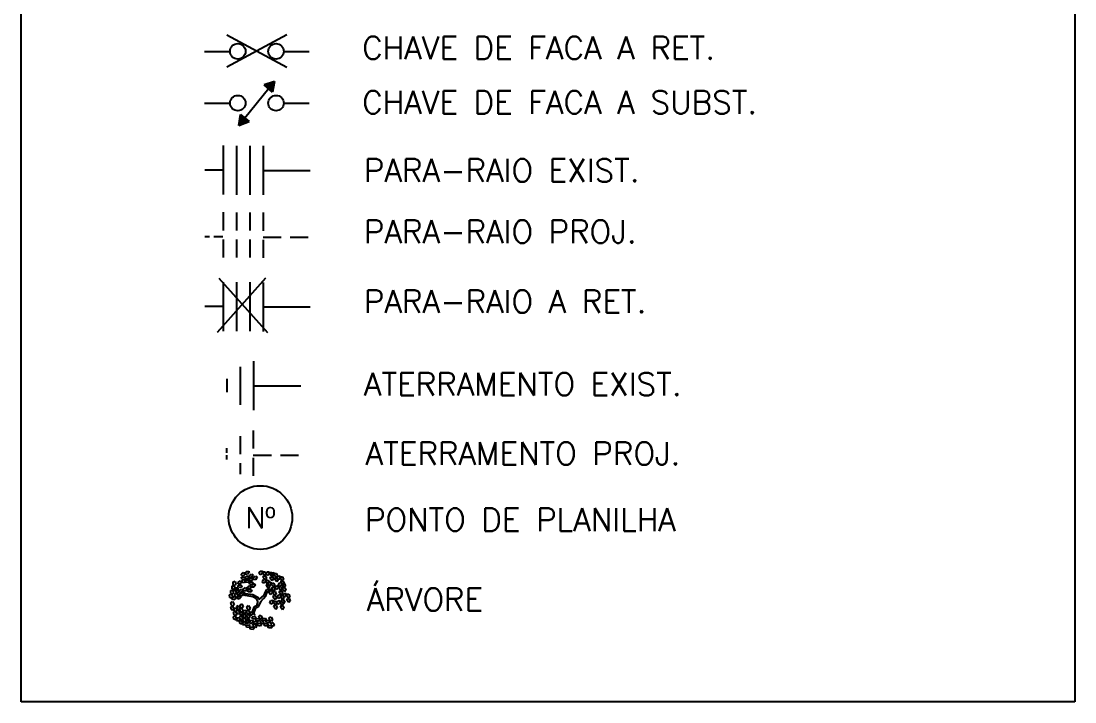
# Model space of a CAD drawing. Header units: millimetres. Extents: x 914 to 1954, y 1483 to 3495.
# Drawn here: x 1668.6 to 1762.1, y 1482.9 to 1543.3 of the extents above; entities that cross this region are included whole.
import ezdxf
from ezdxf.enums import TextEntityAlignment as Align

# ---------------------------------------------------------------- set-up
doc = ezdxf.new("R2010")
doc.units = ezdxf.units.MM
doc.linetypes.add('_DTPRUB1', pattern=[1.2000000000000002, 0.8, -0.4])
for name, color, linetype in [('ARVORE', 1, 'Continuous'), ('aterramento_exist', 2, 'Continuous'), ('aterramento_proj', 2, 'Continuous'), ('chave_faca_aerea_existente', 3, 'Continuous'), ('chave_faca_retirar', 3, 'Continuous'), ('medidor_encaps_substituir', 3, 'Continuous'), ('para_raio_exist', 2, 'Continuous'), ('para_raio_proj', 2, 'Continuous'), ('para_raio_ret', 2, 'Continuous'), ('ponto_de_planilha', 1, 'Continuous'), ('rede_mt_subt._existente', 2, 'Continuous'), ('TEXTOS_VARIAVEIS', 2, 'Continuous')]:
    doc.layers.add(name, color=color, linetype=linetype)
doc.styles.add('ROMANS', font='romans.shx', dxfattribs={"height": 0.45})

# ---------------------------------------------------------------- blocks, each defined once
blk = doc.blocks.new('aterraa')
at = {"layer": 'aterramento_proj', "linetype": '_DTPRUB1', "ltscale": 2}
for p, q in [((-115.4996722575479, 76.09580842050171), (-115.4996722575479, 71.75679825459109)), ((-116.6801930679657, 75.61551746279656), (-116.6801930679657, 72.22622599390957)), ((-115.4996722575479, 73.92630333754643), (-111.2867633635505, 73.92630333754643))]:
    blk.add_line(p, q, dxfattribs=at)
at = {"layer": 'aterramento_proj', "linetype": '_DTPRUB1', "ltscale": 0.5}
blk.add_line((-117.8647213011509, 74.52970945305788), (-117.8647213011509, 73.34991447345783), dxfattribs=at)

msp = doc.modelspace()

# ---------------------------------------------------------------- hatches: boundary and pattern name
at = {"layer": 'medidor_encaps_substituir'}
for points in [[(1690.162808173771, 1537.642027797566), (1690.884672031781, 1536.996834655211), (1691.082493754403, 1537.944583665499)], [(1688.814385717624, 1534.396852337219), (1688.06353145323, 1535.008063834234), (1687.909633901927, 1534.052199218221)]]:
    msp.add_hatch(color=256, dxfattribs=at).paths.add_polyline_path(points)

# ---------------------------------------------------------------- linework, layer by layer
at = {"layer": 'ARVORE'}
for p, q in [((1688.507471367493, 1494.398717803459), (1688.689568034372, 1494.547898049763)), ((1688.851568299411, 1494.468963951721), (1688.68818228785, 1494.241735058095)), ((1688.689568034372, 1494.547898049763), (1688.851568299411, 1494.468963951721)), ((1689.722414393126, 1494.332547621494), (1689.812656254198, 1494.549965073588)), ((1689.812656254198, 1494.549965073588), (1689.992736076128, 1494.556742642812)), ((1689.992736076128, 1494.556742642812), (1689.955795692522, 1494.27931992037)), ((1690.035154741968, 1494.338763549228), (1690.097533127744, 1494.490075517016)), ((1690.097533127744, 1494.490075517016), (1690.233306298693, 1494.473061649171)), ((1690.233306298693, 1494.473061649171), (1690.330678646074, 1494.258742802755)), ((1690.33622171863, 1494.262851410944), (1690.426463579702, 1494.480268863039)), ((1690.426463579702, 1494.480268863039), (1690.606543401631, 1494.487046432262)), ((1690.606543401631, 1494.487046432262), (1690.569603018025, 1494.209623709821)), ((1687.409007222592, 1493.58067602097), (1687.569846251396, 1493.661950152872)), ((1687.417679117427, 1493.345434145001), (1687.409007222592, 1493.58067602097)), ((1687.569846251396, 1493.661950152872), (1687.651990554343, 1493.39440525501)), ((1687.840361148112, 1493.534288433686), (1688.022457814991, 1493.68346867999)), ((1687.858811381938, 1493.398702982721), (1687.840361148112, 1493.534288433686)), ((1688.18445808003, 1493.604534581948), (1688.021072068468, 1493.377305688322)), ((1688.022457814991, 1493.68346867999), (1688.18445808003, 1493.604534581948)), ((1688.134809912274, 1494.007958045342), (1688.412408355621, 1494.043553875591)), ((1688.187638980388, 1493.835668268299), (1688.134809912274, 1494.007958045342)), ((1688.153855645832, 1494.261953715981), (1688.335952312711, 1494.411133962285)), ((1688.172305879659, 1494.126368265015), (1688.153855645832, 1494.261953715981)), ((1688.334566566188, 1494.104970970617), (1688.172305879659, 1494.126368265015)), ((1688.420945595104, 1493.804331939693), (1688.187638980388, 1493.835668268299)), ((1688.193976869774, 1493.671052521164), (1688.376073536652, 1493.820232767468)), ((1688.212427103567, 1493.535467070199), (1688.193976869774, 1493.671052521164)), ((1688.374687790129, 1493.514069775801), (1688.212427103567, 1493.535467070199)), ((1688.497952577749, 1494.332199864243), (1688.334566566188, 1494.104970970617)), ((1688.335952312711, 1494.411133962285), (1688.497952577749, 1494.332199864243)), ((1688.538073801691, 1493.741298669426), (1688.374687790129, 1493.514069775801)), ((1688.376073536652, 1493.820232767468), (1688.538073801691, 1493.741298669426)), ((1688.412408355621, 1494.043553875591), (1688.507478033329, 1493.910331764122)), ((1688.507478033329, 1493.910331764122), (1688.420945595104, 1493.804331939693)), ((1688.474381191857, 1493.727945075947), (1688.751979635203, 1493.763540906197)), ((1688.527210259971, 1493.555655298904), (1688.474381191857, 1493.727945075947)), ((1688.493426925414, 1493.981940746586), (1688.675523592293, 1494.13112099289)), ((1688.511877159241, 1493.846355295621), (1688.493426925414, 1493.981940746586)), ((1688.525921601287, 1494.263132352494), (1688.507471367493, 1494.398717803459)), ((1688.674137845771, 1493.824958001223), (1688.511877159241, 1493.846355295621)), ((1688.68818228785, 1494.241735058095), (1688.525921601287, 1494.263132352494)), ((1688.760516874686, 1493.524318970299), (1688.527210259971, 1493.555655298904)), ((1688.837523857332, 1494.052186894848), (1688.674137845771, 1493.824958001223)), ((1688.675523592293, 1494.13112099289), (1688.837523857332, 1494.052186894848)), ((1688.751979635203, 1493.763540906197), (1688.847049312912, 1493.630318794727)), ((1688.847049312912, 1493.630318794727), (1688.760516874686, 1493.524318970299)), ((1688.826847583257, 1493.546182271293), (1689.104446026603, 1493.581778101543)), ((1688.879676651369, 1493.37389249425), (1688.826847583257, 1493.546182271293)), ((1688.845893316814, 1493.800177941932), (1689.027989983693, 1493.949358188236)), ((1688.864343550641, 1493.664592490967), (1688.845893316814, 1493.800177941932)), ((1688.847042647076, 1494.118704834064), (1689.029139313955, 1494.267885080369)), ((1688.865492880869, 1493.983119383099), (1688.847042647076, 1494.118704834064)), ((1689.02660423717, 1493.643195196569), (1688.864343550641, 1493.664592490967)), ((1689.027753567432, 1493.961722088701), (1688.865492880869, 1493.983119383099)), ((1689.189990248732, 1493.870424090194), (1689.02660423717, 1493.643195196569)), ((1689.191139578994, 1494.188950982327), (1689.027753567432, 1493.961722088701)), ((1689.027989983693, 1493.949358188236), (1689.189990248732, 1493.870424090194)), ((1689.029139313955, 1494.267885080369), (1689.191139578994, 1494.188950982327)), ((1689.104446026603, 1493.581778101543), (1689.199515704311, 1493.448555990073)), ((1689.199509038476, 1493.93694202941), (1689.381605705354, 1494.086122275715)), ((1689.217959272269, 1493.801356578445), (1689.199509038476, 1493.93694202941)), ((1689.380219958832, 1493.779959284047), (1689.217959272269, 1493.801356578445)), ((1689.543605970393, 1494.007188177673), (1689.380219958832, 1493.779959284047)), ((1689.381605705354, 1494.086122275715), (1689.543605970393, 1494.007188177673)), ((1689.802615874762, 1494.221680367613), (1689.722414393126, 1494.332547621494)), ((1689.955795692522, 1494.27931992037), (1689.802615874762, 1494.221680367613)), ((1689.996650439155, 1493.591065909835), (1690.086892300228, 1493.80848336193)), ((1690.076851920792, 1493.480198655955), (1689.996650439155, 1493.591065909835)), ((1690.212762846212, 1494.122469027397), (1690.035154741968, 1494.338763549228)), ((1690.076448864027, 1493.961877240502), (1690.138827249803, 1494.113189208273)), ((1690.254056968272, 1493.745582718654), (1690.076448864027, 1493.961877240502)), ((1690.230031738551, 1493.537838208712), (1690.076851920792, 1493.480198655955)), ((1690.086892300228, 1493.80848336193), (1690.266972122157, 1493.815260931154)), ((1690.138827249803, 1494.113189208273), (1690.274600420752, 1494.096175340444)), ((1690.330678646074, 1494.258742802755), (1690.212762846212, 1494.122469027397)), ((1690.266972122157, 1493.815260931154), (1690.230031738551, 1493.537838208712)), ((1690.371972768134, 1493.881856494028), (1690.254056968272, 1493.745582718654)), ((1690.274600420752, 1494.096175340444), (1690.371972768134, 1493.881856494028)), ((1690.309390787998, 1493.59728183757), (1690.371769173773, 1493.748593805358)), ((1690.486998892242, 1493.380987315739), (1690.309390787998, 1493.59728183757)), ((1690.416423200266, 1494.151984157063), (1690.33622171863, 1494.262851410944)), ((1690.371769173773, 1493.748593805358), (1690.507542344722, 1493.731579937512)), ((1690.569603018025, 1494.209623709821), (1690.416423200266, 1494.151984157063)), ((1690.479787297553, 1493.339299862792), (1690.570029158625, 1493.556717314887)), ((1690.604914692104, 1493.517261091097), (1690.486998892242, 1493.380987315739)), ((1690.507542344722, 1493.731579937512), (1690.604914692104, 1493.517261091097)), ((1690.570029158625, 1493.556717314887), (1690.750108980554, 1493.563494884111)), ((1690.648962067472, 1494.269067338678), (1690.711340453248, 1494.420379306466)), ((1690.826570171716, 1494.052772816847), (1690.648962067472, 1494.269067338678)), ((1690.69025618953, 1493.892181029952), (1690.752634575307, 1494.043492997723)), ((1690.867864293775, 1493.675886508104), (1690.69025618953, 1493.892181029952)), ((1690.711340453248, 1494.420379306466), (1690.847113624196, 1494.403365438621)), ((1690.750108980554, 1493.563494884111), (1690.713168596948, 1493.286072161669)), ((1690.740841673645, 1494.178724707406), (1690.831083534718, 1494.3961421595)), ((1690.821043155282, 1494.067857453525), (1690.740841673645, 1494.178724707406)), ((1690.752634575307, 1494.043492997723), (1690.888407746255, 1494.026479129894)), ((1690.792527646395, 1493.345515790527), (1690.854906032171, 1493.496827758315)), ((1690.974222973041, 1494.125497006283), (1690.821043155282, 1494.067857453525)), ((1690.944485971577, 1494.189046592205), (1690.826570171716, 1494.052772816847)), ((1690.831083534718, 1494.3961421595), (1691.011163356647, 1494.402919728725)), ((1690.847113624196, 1494.403365438621), (1690.944485971577, 1494.189046592205)), ((1690.854906032171, 1493.496827758315), (1690.990679203119, 1493.479813890469)), ((1690.985780093637, 1493.812160283478), (1690.867864293775, 1493.675886508104)), ((1690.888407746255, 1494.026479129894), (1690.985780093637, 1493.812160283478)), ((1691.011163356647, 1494.402919728725), (1690.974222973041, 1494.125497006283)), ((1691.053582022487, 1494.184940635141), (1691.115960408263, 1494.336252602928)), ((1691.231190126731, 1493.968646113309), (1691.053582022487, 1494.184940635141)), ((1691.094876144546, 1493.808054326414), (1691.157254530322, 1493.959366294185)), ((1691.27248424879, 1493.591759804566), (1691.094876144546, 1493.808054326414)), ((1691.115960408263, 1494.336252602928), (1691.251733579212, 1494.319238735083)), ((1691.157254530322, 1493.959366294185), (1691.293027701271, 1493.942352426356)), ((1691.349105926594, 1494.104919888667), (1691.231190126731, 1493.968646113309)), ((1691.251733579212, 1494.319238735083), (1691.349105926594, 1494.104919888667)), ((1691.390400048653, 1493.728033579941), (1691.27248424879, 1493.591759804566)), ((1691.276418653779, 1493.884895308594), (1691.366660514851, 1494.102312760688)), ((1691.356620135415, 1493.774028054713), (1691.276418653779, 1493.884895308594)), ((1691.293027701271, 1493.942352426356), (1691.390400048653, 1493.728033579941)), ((1691.509799953174, 1493.83166760747), (1691.356620135415, 1493.774028054713)), ((1691.366660514851, 1494.102312760688), (1691.54674033678, 1494.109090329912)), ((1691.433165902639, 1493.297236511023), (1691.523407763711, 1493.514653963118)), ((1691.54674033678, 1494.109090329912), (1691.509799953174, 1493.83166760747)), ((1691.523407763711, 1493.514653963118), (1691.70348758564, 1493.521431532342)), ((1691.589159002621, 1493.891111236328), (1691.651537388396, 1494.042423204116)), ((1691.766767106864, 1493.674816714497), (1691.589159002621, 1493.891111236328)), ((1691.63045312468, 1493.514224927602), (1691.692831510456, 1493.665536895373)), ((1691.808061228924, 1493.297930405754), (1691.63045312468, 1493.514224927602)), ((1691.651537388396, 1494.042423204116), (1691.787310559345, 1494.025409336271)), ((1691.70348758564, 1493.521431532342), (1691.666547202034, 1493.2440088099)), ((1691.692831510456, 1493.665536895373), (1691.828604681404, 1493.648523027544)), ((1691.884682906727, 1493.811090489855), (1691.766767106864, 1493.674816714497)), ((1691.787310559345, 1494.025409336271), (1691.884682906727, 1493.811090489855)), ((1691.828604681404, 1493.648523027544), (1691.925977028786, 1493.434204181128)), ((1687.200106410116, 1492.810947386961), (1687.36094543892, 1492.892221518863)), ((1687.208778304952, 1492.575705510992), (1687.200106410116, 1492.810947386961)), ((1687.327914247248, 1492.508396871923), (1687.208778304952, 1492.575705510992)), ((1687.304056545044, 1493.216349451116), (1687.464895573881, 1493.297623583001)), ((1687.312728439913, 1492.981107575147), (1687.304056545044, 1493.216349451116)), ((1687.431864382209, 1492.913798936062), (1687.312728439913, 1492.981107575147)), ((1687.443089741867, 1492.624676621001), (1687.327914247248, 1492.508396871923)), ((1687.36094543892, 1492.892221518863), (1687.443089741867, 1492.624676621001)), ((1687.536815059724, 1493.278125505933), (1687.417679117427, 1493.345434145001)), ((1687.547039876795, 1493.030078685156), (1687.431864382209, 1492.913798936062)), ((1687.464895573881, 1493.297623583001), (1687.547039876795, 1493.030078685156)), ((1687.503486122549, 1492.812323549874), (1687.643029758102, 1493.054925142304)), ((1687.672644875517, 1492.750194699817), (1687.503486122549, 1492.812323549874)), ((1687.651990554343, 1493.39440525501), (1687.536815059724, 1493.278125505933)), ((1687.565110921137, 1492.516624059441), (1687.725949949973, 1492.597898191327)), ((1687.643029758102, 1493.054925142304), (1687.806622981441, 1493.050063878841)), ((1687.670061598684, 1492.880950629296), (1687.830900627489, 1492.962224761198)), ((1687.67873349352, 1492.645708753327), (1687.670061598684, 1492.880950629296)), ((1687.838704130434, 1492.917042731933), (1687.672644875517, 1492.750194699817)), ((1687.797869435817, 1492.578400114258), (1687.67873349352, 1492.645708753327)), ((1687.725949949973, 1492.597898191327), (1687.808094252888, 1492.330353293481)), ((1687.913044930436, 1492.694679863336), (1687.797869435817, 1492.578400114258)), ((1687.806622981441, 1493.050063878841), (1687.838704130434, 1492.917042731933)), ((1687.821315414555, 1493.280292763047), (1688.0989138579, 1493.315888593296)), ((1687.874144482668, 1493.108002986004), (1687.821315414555, 1493.280292763047)), ((1687.830900627489, 1492.962224761198), (1687.913044930436, 1492.694679863336)), ((1688.021072068468, 1493.377305688322), (1687.858811381938, 1493.398702982721)), ((1688.107451097384, 1493.076666657398), (1687.874144482668, 1493.108002986004)), ((1687.938804211724, 1492.538811051389), (1688.21640265507, 1492.574406881638)), ((1687.957849945282, 1492.792806722028), (1688.13994661216, 1492.941986968332)), ((1687.976300179108, 1492.657221271062), (1687.957849945282, 1492.792806722028)), ((1688.138560865637, 1492.635823976664), (1687.976300179108, 1492.657221271062)), ((1688.0989138579, 1493.315888593296), (1688.193983535609, 1493.182666481827)), ((1688.193983535609, 1493.182666481827), (1688.107451097384, 1493.076666657398)), ((1688.301946877199, 1492.86305287029), (1688.138560865637, 1492.635823976664)), ((1688.13994661216, 1492.941986968332), (1688.301946877199, 1492.86305287029)), ((1688.21640265507, 1492.574406881638), (1688.311472332779, 1492.441184770168)), ((1688.311465666943, 1492.929570809506), (1688.493562333822, 1493.07875105581)), ((1688.329915900737, 1492.793985358541), (1688.311465666943, 1492.929570809506)), ((1688.492176587299, 1492.772588064142), (1688.329915900737, 1492.793985358541)), ((1688.65556259886, 1492.999816957768), (1688.492176587299, 1492.772588064142)), ((1688.493562333822, 1493.07875105581), (1688.65556259886, 1492.999816957768)), ((1688.683282004333, 1492.874396770185), (1688.960880447679, 1492.909992600434)), ((1688.736111072446, 1492.702106993142), (1688.683282004333, 1492.874396770185)), ((1688.702327737891, 1493.128392440824), (1688.884424404769, 1493.277572687128)), ((1688.720777971717, 1492.992806989858), (1688.702327737891, 1493.128392440824)), ((1688.883038658247, 1492.97140969546), (1688.720777971717, 1492.992806989858)), ((1688.969417687163, 1492.670770664536), (1688.736111072446, 1492.702106993142)), ((1689.112983266087, 1493.342556165645), (1688.879676651369, 1493.37389249425)), ((1689.046424669809, 1493.198638589086), (1688.883038658247, 1492.97140969546)), ((1688.884424404769, 1493.277572687128), (1689.046424669809, 1493.198638589086)), ((1688.960880447679, 1492.909992600434), (1689.055950125388, 1492.776770488965)), ((1689.055950125388, 1492.776770488965), (1688.969417687163, 1492.670770664536)), ((1689.055943459553, 1493.265156528302), (1689.238040126431, 1493.414336774606)), ((1689.074393693346, 1493.129571077336), (1689.055943459553, 1493.265156528302)), ((1689.236654379908, 1493.108173782938), (1689.074393693346, 1493.129571077336)), ((1689.199515704311, 1493.448555990073), (1689.112983266087, 1493.342556165645)), ((1689.40004039147, 1493.335402676564), (1689.236654379908, 1493.108173782938)), ((1689.238040126431, 1493.414336774606), (1689.40004039147, 1493.335402676564)), ((1690.350684910056, 1493.220395528843), (1690.413063295832, 1493.371707496615)), ((1690.528293014301, 1493.004101006996), (1690.350684910056, 1493.220395528843)), ((1690.413063295832, 1493.371707496615), (1690.548836466781, 1493.354693628785)), ((1690.559988779189, 1493.228432608911), (1690.479787297553, 1493.339299862792)), ((1690.646208814163, 1493.14037478237), (1690.528293014301, 1493.004101006996)), ((1690.548836466781, 1493.354693628785), (1690.646208814163, 1493.14037478237)), ((1690.713168596948, 1493.286072161669), (1690.559988779189, 1493.228432608911)), ((1690.610457764659, 1492.583694689931), (1690.700699625731, 1492.801112142026)), ((1690.690659246295, 1492.47282743605), (1690.610457764659, 1492.583694689931)), ((1690.700699625731, 1492.801112142026), (1690.880779447661, 1492.80788971125)), ((1690.970135750639, 1493.129221268696), (1690.792527646395, 1493.345515790527)), ((1690.833821768453, 1492.9686294818), (1690.89620015423, 1493.119941449571)), ((1691.011429872698, 1492.752334959952), (1690.833821768453, 1492.9686294818)), ((1690.880779447661, 1492.80788971125), (1690.843839064054, 1492.530466988808)), ((1690.89620015423, 1493.119941449571), (1691.031973325178, 1493.102927581742)), ((1690.923198113501, 1492.589910617666), (1690.985576499277, 1492.741222585453)), ((1691.100806217745, 1492.373616095835), (1690.923198113501, 1492.589910617666)), ((1691.088051550501, 1493.265495044053), (1690.970135750639, 1493.129221268696)), ((1690.985576499277, 1492.741222585453), (1691.121349670226, 1492.724208717608)), ((1690.990679203119, 1493.479813890469), (1691.088051550501, 1493.265495044053)), ((1691.12934567256, 1492.888608735327), (1691.011429872698, 1492.752334959952)), ((1691.031973325178, 1493.102927581742), (1691.12934567256, 1492.888608735327)), ((1691.121349670226, 1492.724208717608), (1691.218722017607, 1492.509889871192)), ((1691.145748186781, 1493.017530573414), (1691.235990047853, 1493.234948025508)), ((1691.225949668417, 1492.906663319533), (1691.145748186781, 1493.017530573414)), ((1691.379129486176, 1492.96430287229), (1691.225949668417, 1492.906663319533)), ((1691.235990047853, 1493.234948025508), (1691.416069869783, 1493.241725594732)), ((1691.416069869783, 1493.241725594732), (1691.379129486176, 1492.96430287229)), ((1691.513367384275, 1493.186369257142), (1691.433165902639, 1493.297236511023)), ((1691.458488535623, 1493.023746501148), (1691.520866921398, 1493.175058468936)), ((1691.636096639867, 1492.807451979317), (1691.458488535623, 1493.023746501148)), ((1691.499782657682, 1492.646860192422), (1691.562161043458, 1492.798172160193)), ((1691.677390761926, 1492.430565670574), (1691.499782657682, 1492.646860192422)), ((1691.666547202034, 1493.2440088099), (1691.513367384275, 1493.186369257142)), ((1691.520866921398, 1493.175058468936), (1691.656640092348, 1493.15804460109)), ((1691.562161043458, 1492.798172160193), (1691.697934214406, 1492.781158292364)), ((1691.754012439729, 1492.943725754675), (1691.636096639867, 1492.807451979317)), ((1691.656640092348, 1493.15804460109), (1691.754012439729, 1492.943725754675)), ((1691.795306561788, 1492.566839445948), (1691.677390761926, 1492.430565670574)), ((1691.697934214406, 1492.781158292364), (1691.795306561788, 1492.566839445948)), ((1691.745906251481, 1493.303452438758), (1691.808284637256, 1493.454764406546)), ((1691.923514355725, 1493.087157916927), (1691.745906251481, 1493.303452438758)), ((1691.78720037354, 1492.926566130031), (1691.849578759316, 1493.077878097802)), ((1691.964808477784, 1492.710271608184), (1691.78720037354, 1492.926566130031)), ((1691.925977028786, 1493.434204181128), (1691.808061228924, 1493.297930405754)), ((1691.808284637256, 1493.454764406546), (1691.944057808205, 1493.4377505387)), ((1691.824890745837, 1492.345745072305), (1691.91513260691, 1492.5631625244)), ((1691.849578759316, 1493.077878097802), (1691.985351930264, 1493.060864229973)), ((1691.91513260691, 1492.5631625244), (1692.095212428839, 1492.569940093624)), ((1692.041430155587, 1493.223431692284), (1691.923514355725, 1493.087157916927)), ((1691.944057808205, 1493.4377505387), (1692.041430155587, 1493.223431692284)), ((1692.082724277646, 1492.846545383557), (1691.964808477784, 1492.710271608184)), ((1691.985351930264, 1493.060864229973), (1692.082724277646, 1492.846545383557)), ((1692.095212428839, 1492.569940093624), (1692.058272045233, 1492.292517371182)), ((1687.095155732568, 1492.446620817106), (1687.255994761405, 1492.527894948992)), ((1687.103827627437, 1492.211378941137), (1687.095155732568, 1492.446620817106)), ((1687.222963569733, 1492.144070302052), (1687.103827627437, 1492.211378941137)), ((1687.212956558705, 1491.725724167486), (1687.352992115913, 1491.839146918379)), ((1687.27113665544, 1491.497625464487), (1687.212956558705, 1491.725724167486)), ((1687.338139064319, 1492.260350051146), (1687.222963569733, 1492.144070302052)), ((1687.255994761405, 1492.527894948992), (1687.338139064319, 1492.260350051146)), ((1687.294585310073, 1492.042594915864), (1687.434128945626, 1492.285196508294)), ((1687.46374406304, 1491.980466065808), (1687.294585310073, 1492.042594915864)), ((1687.352992115913, 1491.839146918379), (1687.48981115113, 1491.594998376563)), ((1687.434128945626, 1492.285196508294), (1687.597722168964, 1492.280335244831)), ((1687.629803317957, 1492.147314097924), (1687.46374406304, 1491.980466065808)), ((1687.573782816006, 1492.281382183472), (1687.565110921137, 1492.516624059441)), ((1687.692918758301, 1492.214073544387), (1687.573782816006, 1492.281382183472)), ((1687.597722168964, 1492.280335244831), (1687.629803317957, 1492.147314097924)), ((1687.808094252888, 1492.330353293481), (1687.692918758301, 1492.214073544387)), ((1687.764540498642, 1492.112598158199), (1687.904084134194, 1492.355199750629)), ((1687.933699251609, 1492.050469308143), (1687.764540498642, 1492.112598158199)), ((1687.904084134194, 1492.355199750629), (1688.067677357533, 1492.350338487166)), ((1688.099758506526, 1492.217317340259), (1687.933699251609, 1492.050469308143)), ((1687.991633279837, 1492.366521274346), (1687.938804211724, 1492.538811051389)), ((1688.224939894554, 1492.33518494574), (1687.991633279837, 1492.366521274346)), ((1688.022483026856, 1491.516021472212), (1688.162518584065, 1491.629444223104)), ((1688.067677357533, 1492.350338487166), (1688.099758506526, 1492.217317340259)), ((1688.162518584065, 1491.629444223104), (1688.299337619281, 1491.385295681289)), ((1688.311472332779, 1492.441184770168), (1688.224939894554, 1492.33518494574)), ((1690.662611328275, 1491.730146384168), (1690.752853189348, 1491.947563836263)), ((1690.742812809911, 1491.619279130288), (1690.662611328275, 1491.730146384168)), ((1690.843839064054, 1492.530466988808), (1690.690659246295, 1492.47282743605)), ((1690.895992627671, 1491.676918683045), (1690.742812809911, 1491.619279130288)), ((1690.752853189348, 1491.947563836263), (1690.932933011277, 1491.954341405487)), ((1690.932933011277, 1491.954341405487), (1690.895992627671, 1491.676918683045)), ((1690.96449223556, 1492.213024308939), (1691.026870621336, 1492.36433627671)), ((1691.142100339805, 1491.996729787091), (1690.96449223556, 1492.213024308939)), ((1690.975351677117, 1491.736362311903), (1691.037730062893, 1491.887674279691)), ((1691.152959781361, 1491.520067790072), (1690.975351677117, 1491.736362311903)), ((1691.026870621336, 1492.36433627671), (1691.162643792284, 1492.347322408881)), ((1691.037730062893, 1491.887674279691), (1691.173503233842, 1491.870660411846)), ((1691.218722017607, 1492.509889871192), (1691.100806217745, 1492.373616095835)), ((1691.260016139667, 1492.133003562465), (1691.142100339805, 1491.996729787091)), ((1691.270875581223, 1491.65634156543), (1691.152959781361, 1491.520067790072)), ((1691.162643792284, 1492.347322408881), (1691.260016139667, 1492.133003562465)), ((1691.173503233842, 1491.870660411846), (1691.270875581223, 1491.65634156543)), ((1691.263236983842, 1491.702206493548), (1691.353478844915, 1491.919623945643)), ((1691.343438465478, 1491.591339239667), (1691.263236983842, 1491.702206493548)), ((1691.328572217395, 1492.233985509986), (1691.418814078467, 1492.451402962081)), ((1691.408773699031, 1492.123118256105), (1691.328572217395, 1492.233985509986)), ((1691.496618283237, 1491.648978792425), (1691.343438465478, 1491.591339239667)), ((1691.353478844915, 1491.919623945643), (1691.533558666843, 1491.926401514867)), ((1691.56195351679, 1492.180757808863), (1691.408773699031, 1492.123118256105)), ((1691.418814078467, 1492.451402962081), (1691.598893900396, 1492.458180531305)), ((1691.533558666843, 1491.926401514867), (1691.496618283237, 1491.648978792425)), ((1691.598893900396, 1492.458180531305), (1691.56195351679, 1492.180757808863)), ((1691.575977332684, 1491.708422421283), (1691.63835571846, 1491.859734389071)), ((1691.753585436928, 1491.492127899452), (1691.575977332684, 1491.708422421283)), ((1691.63835571846, 1491.859734389071), (1691.774128889408, 1491.842720521225)), ((1691.641312566237, 1492.240201437721), (1691.703690952012, 1492.391513405509)), ((1691.818920670481, 1492.02390691589), (1691.641312566237, 1492.240201437721)), ((1691.682606688296, 1491.863315128995), (1691.744985074072, 1492.014627096765)), ((1691.86021479254, 1491.647020607146), (1691.682606688296, 1491.863315128995)), ((1691.703690952012, 1492.391513405509), (1691.839464122961, 1492.374499537663)), ((1691.744985074072, 1492.014627096765), (1691.88075824502, 1491.997613228937)), ((1691.87150123679, 1491.62840167481), (1691.753585436928, 1491.492127899452)), ((1691.774128889408, 1491.842720521225), (1691.87150123679, 1491.62840167481)), ((1691.936836470343, 1492.160180691248), (1691.818920670481, 1492.02390691589)), ((1691.905092227473, 1492.234877818424), (1691.824890745837, 1492.345745072305)), ((1691.839464122961, 1492.374499537663), (1691.936836470343, 1492.160180691248)), ((1691.978130592402, 1491.783294382521), (1691.86021479254, 1491.647020607146)), ((1691.88075824502, 1491.997613228937), (1691.978130592402, 1491.783294382521)), ((1692.058272045233, 1492.292517371182), (1691.905092227473, 1492.234877818424)), ((1692.13763109468, 1492.35196100004), (1692.200009480455, 1492.503272967828)), ((1692.315239198924, 1492.135666478209), (1692.13763109468, 1492.35196100004)), ((1692.178925216738, 1491.975074691313), (1692.241303602514, 1492.126386659085)), ((1692.356533320982, 1491.758780169466), (1692.178925216738, 1491.975074691313)), ((1692.200009480455, 1492.503272967828), (1692.335782651403, 1492.486259099982)), ((1692.241303602514, 1492.126386659085), (1692.377076773463, 1492.109372791255)), ((1692.433154998786, 1492.271940253566), (1692.315239198924, 1492.135666478209)), ((1692.335782651403, 1492.486259099982), (1692.433154998786, 1492.271940253566)), ((1692.474449120845, 1491.89505394484), (1692.356533320982, 1491.758780169466)), ((1692.377076773463, 1492.109372791255), (1692.474449120845, 1491.89505394484)), ((1687.18735341815, 1491.347447848623), (1687.327388975358, 1491.460870599516)), ((1687.245533514852, 1491.119349145607), (1687.18735341815, 1491.347447848623)), ((1687.376201368529, 1491.078732182847), (1687.245533514852, 1491.119349145607)), ((1687.401804509085, 1491.45700850171), (1687.27113665544, 1491.497625464487)), ((1687.327388975358, 1491.460870599516), (1687.464208010574, 1491.216722057683)), ((1687.464208010574, 1491.216722057683), (1687.376201368529, 1491.078732182847)), ((1687.48981115113, 1491.594998376563), (1687.401804509085, 1491.45700850171)), ((1687.447934153043, 1490.872175861669), (1687.587969710252, 1490.985598612562)), ((1687.506114249779, 1490.644077158671), (1687.447934153043, 1490.872175861669)), ((1687.467646768676, 1490.994680612483), (1687.552781013609, 1491.261289162992)), ((1687.646113669867, 1490.969695759384), (1687.467646768676, 1490.994680612483)), ((1687.552781013609, 1491.261289162992), (1687.713708032883, 1491.29110307026)), ((1687.587969710252, 1490.985598612562), (1687.724788745468, 1490.741450070746)), ((1687.724788745468, 1490.741450070746), (1687.636782103423, 1490.603460195894)), ((1687.773170790145, 1491.167863441305), (1687.646113669867, 1490.969695759384)), ((1687.696567058518, 1491.011862129827), (1687.836602615726, 1491.12528488072)), ((1687.75474715522, 1490.783763426812), (1687.696567058518, 1491.011862129827)), ((1687.713708032883, 1491.29110307026), (1687.773170790145, 1491.167863441305)), ((1687.722170199073, 1491.39013844869), (1687.862205756281, 1491.503561199583)), ((1687.780350295808, 1491.162039745691), (1687.722170199073, 1491.39013844869)), ((1687.885415008897, 1490.743146464051), (1687.75474715522, 1490.783763426812)), ((1687.911018149453, 1491.121422782914), (1687.780350295808, 1491.162039745691)), ((1687.836602615726, 1491.12528488072), (1687.973421650942, 1490.881136338887)), ((1687.862205756281, 1491.503561199583), (1687.999024791498, 1491.259412657767)), ((1687.973421650942, 1490.881136338887), (1687.885415008897, 1490.743146464051)), ((1687.999024791498, 1491.259412657767), (1687.911018149453, 1491.121422782914)), ((1687.976860409044, 1490.659094893687), (1688.061994653977, 1490.925703444196)), ((1687.9968798863, 1491.137745153349), (1688.136915443509, 1491.251167904241)), ((1688.055059983003, 1490.909646450333), (1687.9968798863, 1491.137745153349)), ((1688.080663123591, 1491.287922769213), (1688.022483026856, 1491.516021472212)), ((1688.185727836681, 1490.869029487573), (1688.055059983003, 1490.909646450333)), ((1688.061994653977, 1490.925703444196), (1688.222921673251, 1490.955517351465)), ((1688.211330977236, 1491.247305806436), (1688.080663123591, 1491.287922769213)), ((1688.136915443509, 1491.251167904241), (1688.273734478726, 1491.007019362409)), ((1688.282384430513, 1490.832277722509), (1688.155327310234, 1490.634110040589)), ((1688.273734478726, 1491.007019362409), (1688.185727836681, 1490.869029487573)), ((1688.299337619281, 1491.385295681289), (1688.211330977236, 1491.247305806436)), ((1688.222921673251, 1490.955517351465), (1688.282384430513, 1490.832277722509)), ((1688.277173236827, 1490.784977917208), (1688.36230748176, 1491.051586467717)), ((1688.455640138018, 1490.75999306411), (1688.277173236827, 1490.784977917208)), ((1688.283537402948, 1490.662473166395), (1688.423572960157, 1490.775895917288)), ((1688.36230748176, 1491.051586467717), (1688.523234501034, 1491.081400374986)), ((1688.423572960157, 1490.775895917288), (1688.560391995374, 1490.531747375472)), ((1688.582697258296, 1490.958160746031), (1688.455640138018, 1490.75999306411)), ((1688.523234501034, 1491.081400374986), (1688.582697258296, 1490.958160746031)), ((1688.597505541867, 1490.997738668624), (1688.737541099076, 1491.111161419517)), ((1688.655685638569, 1490.769639965609), (1688.597505541867, 1490.997738668624)), ((1688.610213570606, 1490.634533275829), (1688.750249127814, 1490.747956026722)), ((1688.623108682423, 1491.376014987487), (1688.763144239631, 1491.48943773838)), ((1688.681288779158, 1491.147916284488), (1688.623108682423, 1491.376014987487)), ((1688.786353492248, 1490.729023002848), (1688.655685638569, 1490.769639965609)), ((1688.811956632803, 1491.107299321711), (1688.681288779158, 1491.147916284488)), ((1688.737541099076, 1491.111161419517), (1688.874360134292, 1490.867012877685)), ((1688.750249127814, 1490.747956026722), (1688.887068163031, 1490.503807484906)), ((1688.763144239631, 1491.48943773838), (1688.899963274847, 1491.245289196564)), ((1688.874360134292, 1490.867012877685), (1688.786353492248, 1490.729023002848)), ((1688.899963274847, 1491.245289196564), (1688.811956632803, 1491.107299321711)), ((1688.877798892393, 1490.644971432484), (1688.962933137326, 1490.911579982993)), ((1688.962933137326, 1490.911579982993), (1689.123860156601, 1490.941393890262)), ((1689.183322913862, 1490.818154261306), (1689.056265793584, 1490.619986579386)), ((1689.123860156601, 1490.941393890262), (1689.183322913862, 1490.818154261306)), ((1691.016645799177, 1491.359476003177), (1691.079024184952, 1491.510787970948)), ((1691.19425390342, 1491.143181481329), (1691.016645799177, 1491.359476003177)), ((1691.079024184952, 1491.510787970948), (1691.214797355901, 1491.493774103119)), ((1691.312169703283, 1491.279455256703), (1691.19425390342, 1491.143181481329)), ((1691.214797355901, 1491.493774103119), (1691.312169703283, 1491.279455256703)), ((1691.617271454743, 1491.331536112556), (1691.679649840519, 1491.482848080327)), ((1691.794879558987, 1491.115241590709), (1691.617271454743, 1491.331536112556)), ((1691.679649840519, 1491.482848080327), (1691.815423011467, 1491.465834212499)), ((1691.912795358849, 1491.251515366083), (1691.794879558987, 1491.115241590709)), ((1691.815423011467, 1491.465834212499), (1691.912795358849, 1491.251515366083)), ((1687.422331012488, 1490.493899542807), (1687.562366569696, 1490.607322293699)), ((1687.48051110919, 1490.265800839791), (1687.422331012488, 1490.493899542807)), ((1687.611178962868, 1490.225183877031), (1687.48051110919, 1490.265800839791)), ((1687.636782103423, 1490.603460195894), (1687.506114249779, 1490.644077158671)), ((1687.562366569696, 1490.607322293699), (1687.699185604913, 1490.363173751867)), ((1687.699185604913, 1490.363173751867), (1687.611178962868, 1490.225183877031)), ((1687.702624363014, 1490.141132306666), (1687.787758607947, 1490.407740857175)), ((1687.881091264205, 1490.116147453568), (1687.702624363014, 1490.141132306666)), ((1687.787758607947, 1490.407740857175), (1687.948685627222, 1490.437554764444)), ((1688.008148384483, 1490.314315135489), (1687.881091264205, 1490.116147453568)), ((1687.948685627222, 1490.437554764444), (1688.008148384483, 1490.314315135489)), ((1687.95762143461, 1490.116250472296), (1688.097656991818, 1490.229673223188)), ((1688.015801531312, 1489.88815176928), (1687.95762143461, 1490.116250472296)), ((1688.155327310234, 1490.634110040589), (1687.976860409044, 1490.659094893687)), ((1687.983224575165, 1490.494526791159), (1688.123260132374, 1490.607949542052)), ((1688.0414046719, 1490.26642808816), (1687.983224575165, 1490.494526791159)), ((1688.14646938499, 1489.84753480652), (1688.015801531312, 1489.88815176928)), ((1688.172072525545, 1490.225811125383), (1688.0414046719, 1490.26642808816)), ((1688.097656991818, 1490.229673223188), (1688.234476027035, 1489.985524681356)), ((1688.123260132374, 1490.607949542052), (1688.26007916759, 1490.363801000236)), ((1688.234476027035, 1489.985524681356), (1688.14646938499, 1489.84753480652)), ((1688.26007916759, 1490.363801000236), (1688.172072525545, 1490.225811125383)), ((1688.237914785136, 1489.763483236155), (1688.323049030069, 1490.030091786664)), ((1688.416381686327, 1489.738498383057), (1688.237914785136, 1489.763483236155)), ((1688.257934262393, 1490.284196847532), (1688.397969819602, 1490.397619598425)), ((1688.316114359096, 1490.056098144517), (1688.257934262393, 1490.284196847532)), ((1688.341717499684, 1490.434374463396), (1688.283537402948, 1490.662473166395)), ((1688.446782212773, 1490.015481181756), (1688.316114359096, 1490.056098144517)), ((1688.323049030069, 1490.030091786664), (1688.483976049343, 1490.059905693933)), ((1688.472385353328, 1490.393757500619), (1688.341717499684, 1490.434374463396)), ((1688.397969819602, 1490.397619598425), (1688.534788854818, 1490.153471056593)), ((1688.543438806605, 1489.936666064978), (1688.416381686327, 1489.738498383057)), ((1688.534788854818, 1490.153471056593), (1688.446782212773, 1490.015481181756)), ((1688.560391995374, 1490.531747375472), (1688.472385353328, 1490.393757500619)), ((1688.483976049343, 1490.059905693933), (1688.543438806605, 1489.936666064978)), ((1688.538227612919, 1489.931429611392), (1688.623361857853, 1490.198038161901)), ((1688.71669451411, 1489.906444758294), (1688.538227612919, 1489.931429611392)), ((1688.555370697736, 1489.754465824247), (1688.833987633966, 1489.780933950611)), ((1688.584610430051, 1490.256256956966), (1688.724645987259, 1490.369679707859)), ((1688.642790526752, 1490.028158253951), (1688.584610430051, 1490.256256956966)), ((1688.668393667341, 1490.40643457283), (1688.610213570606, 1490.634533275829)), ((1688.623361857853, 1490.198038161901), (1688.784288877127, 1490.227852069169)), ((1688.77345838043, 1489.98754129119), (1688.642790526752, 1490.028158253951)), ((1688.799061520985, 1490.365817610053), (1688.668393667341, 1490.40643457283)), ((1688.843751634388, 1490.104612440214), (1688.71669451411, 1489.906444758294)), ((1688.724645987259, 1490.369679707859), (1688.861465022475, 1490.125531166027)), ((1688.861465022475, 1490.125531166027), (1688.77345838043, 1489.98754129119)), ((1688.784288877127, 1490.227852069169), (1688.843751634388, 1490.104612440214)), ((1688.887068163031, 1490.503807484906), (1688.799061520985, 1490.365817610053)), ((1688.833987633966, 1489.780933950611), (1688.92463484799, 1489.644664154999)), ((1688.864903780577, 1489.903489720826), (1688.95003802551, 1490.170098271335)), ((1689.043370681767, 1489.878504867728), (1688.864903780577, 1489.903489720826)), ((1689.056265793584, 1490.619986579386), (1688.877798892393, 1490.644971432484)), ((1688.95003802551, 1490.170098271335), (1689.110965044784, 1490.199912178603)), ((1689.170427802045, 1490.076672549648), (1689.043370681767, 1489.878504867728)), ((1689.077766007932, 1490.495947535959), (1689.356382944162, 1490.522415662323)), ((1689.124913472027, 1490.322017106363), (1689.077766007932, 1490.495947535959)), ((1689.110965044784, 1490.199912178603), (1689.170427802045, 1490.076672549648)), ((1689.357066256412, 1490.28304241369), (1689.124913472027, 1490.322017106363)), ((1689.164676458098, 1489.703655594022), (1689.202448330595, 1489.862902761209)), ((1689.202448330595, 1489.862902761209), (1689.339206704517, 1489.8674823689)), ((1689.208436474929, 1490.062418684262), (1689.487053411161, 1490.088886810626)), ((1689.255583939025, 1489.888488254666), (1689.208436474929, 1490.062418684262)), ((1689.48773672341, 1489.849513561993), (1689.255583939025, 1489.888488254666)), ((1689.339206704517, 1489.8674823689), (1689.469114444184, 1489.671171591968)), ((1689.356382944162, 1490.522415662323), (1689.447030158187, 1490.386145866712)), ((1689.447030158187, 1490.386145866712), (1689.357066256412, 1490.28304241369)), ((1689.413420908144, 1490.319640184464), (1689.692037844375, 1490.346108310844)), ((1689.46056837224, 1490.145709754884), (1689.413420908144, 1490.319640184464)), ((1689.692721156625, 1490.106735062211), (1689.46056837224, 1490.145709754884)), ((1689.487053411161, 1490.088886810626), (1689.577700625184, 1489.952617015015)), ((1689.577700625184, 1489.952617015015), (1689.48773672341, 1489.849513561993)), ((1689.544091375143, 1489.886111332766), (1689.822708311373, 1489.912579459147)), ((1689.591238839238, 1489.712180903186), (1689.544091375143, 1489.886111332766)), ((1689.687071768294, 1490.445137305734), (1689.724843640792, 1490.604384472921)), ((1689.896525256232, 1490.259510811784), (1689.687071768294, 1490.445137305734)), ((1689.692037844375, 1490.346108310844), (1689.782685058399, 1490.209838515216)), ((1689.782685058399, 1490.209838515216), (1689.692721156625, 1490.106735062211)), ((1689.724843640792, 1490.604384472921), (1689.861602014714, 1490.608964080613)), ((1689.817742235292, 1490.011608454037), (1689.85551410779, 1490.170855621224)), ((1690.02719572323, 1489.825981960087), (1689.817742235292, 1490.011608454037)), ((1689.822708311373, 1489.912579459147), (1689.913355525398, 1489.776309663519)), ((1689.913355525398, 1489.776309663519), (1689.823391623622, 1489.673206210513)), ((1689.85551410779, 1490.170855621224), (1689.992272481711, 1490.175435228916)), ((1689.861602014714, 1490.608964080613), (1689.991509754381, 1490.412653303681)), ((1689.991509754381, 1490.412653303681), (1689.896525256232, 1490.259510811784)), ((1689.978704491282, 1490.342124621872), (1690.257321427512, 1490.368592748236)), ((1690.025851955377, 1490.168194192275), (1689.978704491282, 1490.342124621872)), ((1689.992272481711, 1490.175435228916), (1690.122180221379, 1489.979124451983)), ((1690.258004739761, 1490.129219499602), (1690.025851955377, 1490.168194192275)), ((1690.122180221379, 1489.979124451983), (1690.02719572323, 1489.825981960087)), ((1690.148633410079, 1489.866532418406), (1690.42725034631, 1489.893000544769)), ((1690.195780874174, 1489.692601988809), (1690.148633410079, 1489.866532418406)), ((1690.257321427512, 1490.368592748236), (1690.347968641536, 1490.232322952624)), ((1690.347968641536, 1490.232322952624), (1690.258004739761, 1490.129219499602)), ((1690.314359391495, 1490.165817270376), (1690.592976327726, 1490.192285396756)), ((1690.36150685559, 1489.991886840796), (1690.314359391495, 1490.165817270376)), ((1690.593659639975, 1489.952912148123), (1690.36150685559, 1489.991886840796)), ((1690.42725034631, 1489.893000544769), (1690.517897560334, 1489.756730749158)), ((1690.517897560334, 1489.756730749158), (1690.427933658558, 1489.653627296136)), ((1690.588010251644, 1490.291314391646), (1690.625782124142, 1490.450561558833)), ((1690.797463739582, 1490.105687897696), (1690.588010251644, 1490.291314391646)), ((1690.592976327726, 1490.192285396756), (1690.683623541749, 1490.056015601128)), ((1690.683623541749, 1490.056015601128), (1690.593659639975, 1489.952912148123)), ((1690.625782124142, 1490.450561558833), (1690.762540498063, 1490.455141166525)), ((1690.757939170441, 1489.81572218818), (1690.795711042939, 1489.974969355367)), ((1690.967392658379, 1489.63009569423), (1690.757939170441, 1489.81572218818)), ((1690.762540498063, 1490.455141166525), (1690.892448237731, 1490.258830389593)), ((1690.795711042939, 1489.974969355367), (1690.93246941686, 1489.979548963059)), ((1690.892448237731, 1490.258830389593), (1690.797463739582, 1490.105687897696)), ((1690.93246941686, 1489.979548963059), (1691.062377156528, 1489.783238186126)), ((1691.062377156528, 1489.783238186126), (1690.967392658379, 1489.63009569423)), ((1688.60251816183, 1489.58053539465), (1688.555370697736, 1489.754465824247)), ((1688.834670946216, 1489.541560701977), (1688.60251816183, 1489.58053539465)), ((1688.92463484799, 1489.644664154999), (1688.834670946216, 1489.541560701977)), ((1688.891025597948, 1489.578158472751), (1689.169642534179, 1489.604626599132)), ((1688.938173062043, 1489.404228043171), (1688.891025597948, 1489.578158472751)), ((1689.170325846429, 1489.365253350498), (1688.938173062043, 1489.404228043171)), ((1689.374129946035, 1489.518029100072), (1689.164676458098, 1489.703655594022)), ((1689.169642534179, 1489.604626599132), (1689.260289748203, 1489.468356803503)), ((1689.260289748203, 1489.468356803503), (1689.170325846429, 1489.365253350498)), ((1689.469114444184, 1489.671171591968), (1689.374129946035, 1489.518029100072)), ((1689.823391623622, 1489.673206210513), (1689.591238839238, 1489.712180903186)), ((1690.427933658558, 1489.653627296136), (1690.195780874174, 1489.692601988809)), ((1690.484288310292, 1489.69022506691), (1690.762905246522, 1489.71669319329)), ((1690.531435774387, 1489.51629463733), (1690.484288310292, 1489.69022506691)), ((1690.763588558772, 1489.477319944657), (1690.531435774387, 1489.51629463733)), ((1690.762905246522, 1489.71669319329), (1690.853552460546, 1489.580423397662)), ((1690.853552460546, 1489.580423397662), (1690.763588558772, 1489.477319944657))]:
    msp.add_line(p, q, dxfattribs=at)
at = {"layer": 'ARVORE', "color": 2}
for p, q in [((1688.49770664862, 1492.521958949932), (1688.26272905439, 1492.661965434656)), ((1690.156304594625, 1492.410199387613), (1690.286975061623, 1492.717845215789)), ((1690.286975061623, 1492.717845215789), (1690.404463858792, 1492.899915052282)), ((1690.313051843485, 1492.340196145278), (1690.430540640546, 1492.67578186402)), ((1690.404463858792, 1492.899915052282), (1690.535134325898, 1492.983734724035)), ((1690.430540640546, 1492.67578186402), (1690.626546341205, 1492.913731481646)), ((1690.535134325898, 1492.983734724035), (1690.587287889406, 1493.137557638123)), ((1690.626546341205, 1492.913731481646), (1690.848342265498, 1492.983734724035)), ((1688.49770664862, 1492.368136035844), (1688.249833942464, 1492.536082411135)), ((1689.150772425922, 1492.438139278179), (1688.49770664862, 1492.521958949932)), ((1689.137590755986, 1492.25606944174), (1688.49770664862, 1492.368136035844)), ((1689.490343705396, 1492.074306637032), (1689.137590755986, 1492.25606944174)), ((1689.581755720812, 1492.200189660554), (1689.150772425922, 1492.438139278179)), ((1689.581755720812, 1491.864296910026), (1689.464266923643, 1491.472524378313)), ((1689.581755720812, 1491.864296910026), (1689.490343705396, 1492.074306637032)), ((1689.725321299735, 1492.0184268559), (1689.581755720812, 1492.200189660554)), ((1689.855991766733, 1491.836357019406), (1689.607832502566, 1491.346641354791)), ((1689.725321299735, 1492.0184268559), (1690.156304594625, 1492.410199387613)), ((1689.855991766733, 1491.836357019406), (1690.104151031008, 1492.116369988801)), ((1690.104151031008, 1492.116369988801), (1690.313051843485, 1492.340196145278)), ((1689.242184441229, 1491.332824925374), (1689.059360410615, 1490.884865580688)), ((1689.385750020152, 1491.248698221836), (1689.216107659475, 1490.815169370138)), ((1689.216107659475, 1490.815169370138), (1689.320414786707, 1490.59103618193)), ((1689.464266923643, 1491.472524378313), (1689.242184441229, 1491.332824925374)), ((1689.607832502566, 1491.346641354791), (1689.385750020152, 1491.248698221836))]:
    msp.add_line(p, q, dxfattribs=at)
at = {"layer": 'aterramento_exist', "ltscale": 2}
for p, q in [((1689.207149525454, 1513.145212616598), (1689.207149525454, 1508.806202450688)), ((1688.026628715036, 1512.664921658893), (1688.026628715036, 1509.275630190006)), ((1689.207149525454, 1510.975707533643), (1693.420058419451, 1510.975707533643))]:
    msp.add_line(p, q, dxfattribs=at)
at = {"layer": 'aterramento_exist', "ltscale": 0.5}
msp.add_line((1686.842100481851, 1511.579113649154), (1686.842100481851, 1510.399318669554), dxfattribs=at)
at = {"layer": 'chave_faca_aerea_existente', "color": 2}
for p, q in [((1684.86969598187, 1536.034349312661), (1687.130056320129, 1536.034349312661)), ((1691.893964787152, 1536.034349312661), (1694.154325125761, 1536.034349312661))]:
    msp.add_line(p, q, dxfattribs=at)
at = {"layer": 'chave_faca_aerea_existente'}
for centre in [(1687.815748657205, 1536.034349312879), (1691.208272450353, 1536.034349312879)]:
    msp.add_circle(centre, 0.6856923368661683, dxfattribs=at)
at = {"layer": 'chave_faca_retirar', "color": 2}
for p, q in [((1686.855313627831, 1542.099894652855), (1692.162538588304, 1539.230238464543)), ((1692.162538588304, 1542.099894652855), (1686.855313627831, 1539.217072395437)), ((1684.86969598187, 1540.621987321069), (1687.130056320129, 1540.621987321069)), ((1691.893964787152, 1540.621987321069), (1694.154325125761, 1540.621987321069))]:
    msp.add_line(p, q, dxfattribs=at)
at = {"layer": 'chave_faca_retirar'}
for centre in [(1687.815748657205, 1540.621987321288), (1691.208272450353, 1540.621987321288)]:
    msp.add_circle(centre, 0.6856923368661683, dxfattribs=at)
at = {"layer": 'medidor_encaps_substituir'}
for p, q in [((1691.082493754403, 1537.944583665499), (1690.162808173771, 1537.642027797566)), ((1690.884672031781, 1536.996834655211), (1690.162808173771, 1537.642027797566)), ((1691.082493754403, 1537.944583665499), (1690.884672031781, 1536.996834655211)), ((1687.909633901927, 1534.052199218221), (1688.06353145323, 1535.008063834234)), ((1688.06353145323, 1535.008063834234), (1688.814385717624, 1534.396852337219)), ((1687.909633901927, 1534.052199218221), (1688.814385717624, 1534.396852337219))]:
    msp.add_line(p, q, dxfattribs=at)
msp.add_lwpolyline([(1691.082493754403, 1537.944583665499), (1687.951223712636, 1534.068042301076)], dxfattribs=at)
at = {"layer": 'para_raio_exist', "ltscale": 2}
for p, q in [((1686.522281775176, 1532.266022116437), (1686.522281775176, 1527.918983192033)), ((1687.69955804345, 1532.256304502414), (1687.69955804345, 1527.909265578009)), ((1688.876834311724, 1532.24658688839), (1688.876834311724, 1527.899547963986)), ((1690.054110579997, 1532.236869274367), (1690.054110579997, 1527.889830349963)), ((1690.054110579997, 1530.063349812165), (1694.24657667206, 1530.063349812165))]:
    msp.add_line(p, q, dxfattribs=at)
at = {"layer": 'para_raio_exist'}
msp.add_line((1686.504371317609, 1530.096193535482), (1684.902323783707, 1530.096193535482), dxfattribs=at)
at = {"layer": 'para_raio_proj', "linetype": '_DTPRUB1', "ltscale": 2}
for p, q in [((1686.522281775176, 1526.350896137326), (1686.522281775176, 1522.003857212922)), ((1687.69955804345, 1526.341178523303), (1687.69955804345, 1521.994139598899)), ((1688.876834311724, 1526.331460909279), (1688.876834311724, 1521.984421984875)), ((1690.054110579997, 1526.321743295257), (1690.054110579997, 1521.974704370853)), ((1690.054110579997, 1524.148223833055), (1694.24657667206, 1524.148223833055))]:
    msp.add_line(p, q, dxfattribs=at)
at = {"layer": 'para_raio_proj', "linetype": '_DTPRUB1'}
msp.add_line((1686.504371317609, 1524.181067556371), (1684.902323783707, 1524.181067556371), dxfattribs=at)
at = {"layer": 'para_raio_ret', "ltscale": 2}
for p, q in [((1690.275512218142, 1520.512198396472), (1685.982316330252, 1515.696862390213)), ((1686.145121751098, 1520.512198396472), (1690.438317638988, 1515.696862390213)), ((1686.522281775176, 1520.165232261203), (1686.522281775176, 1515.818193336798)), ((1687.69955804345, 1520.155514647179), (1687.69955804345, 1515.808475722775)), ((1688.876834311724, 1520.145797033156), (1688.876834311724, 1515.798758108752)), ((1690.054110579997, 1520.136079419133), (1690.054110579997, 1515.789040494729)), ((1690.054110579997, 1517.962559956931), (1694.24657667206, 1517.962559956931))]:
    msp.add_line(p, q, dxfattribs=at)
at = {"layer": 'para_raio_ret'}
msp.add_line((1686.504371317609, 1517.995403680247), (1684.902323783707, 1517.995403680247), dxfattribs=at)
at = {"layer": 'ponto_de_planilha'}
msp.add_circle((1689.822393259405, 1499.291605552314), 2.822384966242905, dxfattribs=at)
at = {"layer": 'rede_mt_subt._existente', "color": 5}
for p, q in [((1668.597501327073, 1482.943534941999), (1668.597501327073, 1972.449025692074)), ((1762.057649145507, 1972.449025692074), (1762.057649145507, 1482.943534941999)), ((1762.057649145507, 1482.943534941999), (1668.597501327073, 1482.943534941999))]:
    msp.add_line(p, q, dxfattribs=at)

# ---------------------------------------------------------------- block references
at = {"layer": 'aterramento_proj'}
msp.add_blockref('aterraa', (1804.694105880706, 1430.90152937605), dxfattribs=at)

# ---------------------------------------------------------------- texts
at = {"layer": 'ponto_de_planilha', "color": 2, "style": 'ROMANS'}
msp.add_text('Nº', height=1.88158997749527, dxfattribs=at).set_placement((1689.822393259405, 1499.291605552314), align=Align.MIDDLE)
at = {"layer": 'TEXTOS_VARIAVEIS', "color": 2, "style": 'ROMANS'}
for s, p in [('CHAVE DE FACA A RET.', (1698.852307114306, 1539.914900865992)), ('CHAVE DE FACA A SUBST.', (1698.852307114306, 1535.091318204654)), ('PARA-RAIO EXIST.', (1699.004581436886, 1529.056862798175)), ('PARA-RAIO PROJ.', (1699.004581436886, 1523.624616160644)), ('PARA-RAIO A RET.', (1699.004581436886, 1517.438952286383)), ('ATERRAMENTO EXIST.', (1699.004581436886, 1510.107290433375)), ('ATERRAMENTO PROJ.', (1699.154548980317, 1503.959415612398)), ('PONTO DE PLANILHA', (1699.105153956472, 1498.089742278336)), ('ÁRVORE', (1699.257428279285, 1491.013782474799))]:
    msp.add_text(s, height=2.022578232536835, dxfattribs=at).set_placement(p)

doc.saveas('drawing.dxf')
